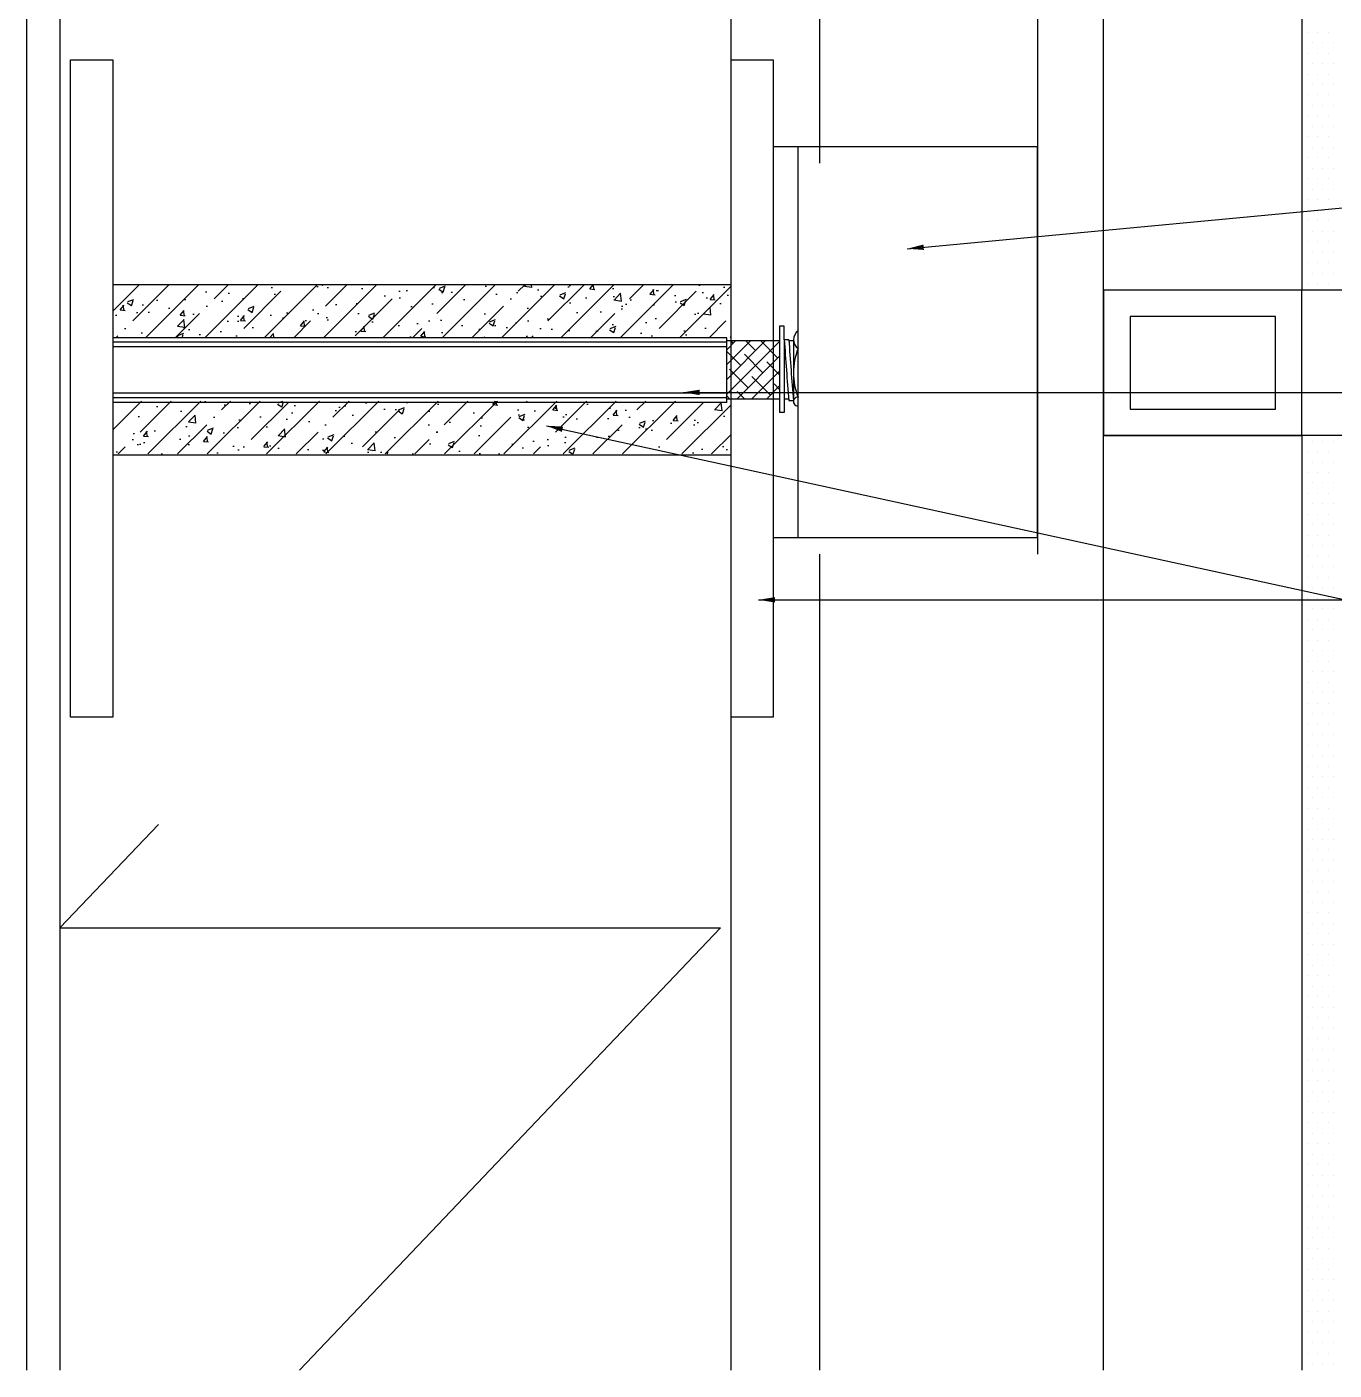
# Model space of a CAD drawing. Header units: metres. Extents: x 179535 to 180682, y 160703 to 163092.
# Drawn here: x 179536.4 to 179734.2, y 162057.1 to 162260.5 of the extents above; entities that cross this region are included whole.
import ezdxf

# ---------------------------------------------------------------- set-up
doc = ezdxf.new("R2010")
doc.units = ezdxf.units.M
for name, color, linetype in [('00', 251, 'Continuous'), ('0节点3', 3, 'Continuous'), ('0节点4', 1, 'Continuous'), ('10', 8, 'Continuous'), ('18', 4, 'Continuous'), ('7', 7, 'Continuous'), ('看线-15', 8, 'Continuous')]:
    doc.layers.add(name, color=color, linetype=linetype)
doc.dimstyles.get("Standard").update_dxf_attribs({"dimtxt": 2.5, "dimasz": 2.5, "dimexe": 1.25, "dimexo": 0.625, "dimtad": 1, "dimcen": 2.5, "dimazin": 3, "dimtfac": 1, "dimtmove": 0, "dimatfit": 3})

msp = doc.modelspace()

# ---------------------------------------------------------------- hatches: boundary and pattern name
at = {"layer": '00'}
h = msp.add_hatch(dxfattribs=at)
h.set_pattern_fill('AR-CONC', scale=0.05)
h.paths.add_polyline_path([(179549.35, 162221.45), (179549.35, 162213.45), (179642.3, 162213.45), (179642.3, 162212.95), (179642.96, 162212.95), (179642.96, 162221.45)])
h = msp.add_hatch(dxfattribs=at)
h.set_pattern_fill('ANSI35')
h.paths.add_polyline_path([(179642.96, 162221.45), (179549.35, 162221.45), (179549.35, 162213.45), (179642.3, 162213.45), (179642.3, 162212.95), (179642.96, 162212.95)])
h = msp.add_hatch(dxfattribs=at)
h.set_pattern_fill('AR-CONC', scale=0.05)
h.paths.add_polyline_path([(179549.35, 162195.84), (179549.35, 162203.84), (179642.3, 162203.84), (179642.3, 162204.34), (179642.96, 162204.34), (179642.96, 162195.84)])
h = msp.add_hatch(dxfattribs=at)
h.set_pattern_fill('ANSI35')
h.paths.add_polyline_path([(179642.96, 162195.84), (179549.35, 162195.84), (179549.35, 162203.84), (179642.3, 162203.84), (179642.3, 162204.34), (179642.96, 162204.34)])
at = {"layer": '看线-15'}
h = msp.add_hatch(dxfattribs=at)
h.set_pattern_fill('ANSI38', scale=0.5)
h.paths.add_polyline_path([(179650.3, 162212.95), (179642.3, 162212.95), (179642.3, 162204.15), (179650.3, 162204.15)])

# ---------------------------------------------------------------- linework, layer by layer
at = {"layer": '00'}
for p, q in [((179730.16, 162259.71, -5.67), (179730.16, 162259.71, -5.67)), ((179731.74, 162259.71, -5.67), (179731.74, 162259.71, -5.67)), ((179733.33, 162259.71, -5.67), (179733.33, 162259.71, -5.67)), ((179729.36, 162258.12, -5.67), (179729.36, 162258.12, -5.67)), ((179730.95, 162258.12, -5.67), (179730.95, 162258.12, -5.67)), ((179732.54, 162258.12, -5.67), (179732.54, 162258.12, -5.67)), ((179734.12, 162258.12, -5.67), (179734.12, 162258.12, -5.67)), ((179729.36, 162254.95, -5.67), (179729.36, 162254.95, -5.67)), ((179730.16, 162256.54, -5.67), (179730.16, 162256.54, -5.67)), ((179730.95, 162254.95, -5.67), (179730.95, 162254.95, -5.67)), ((179731.74, 162256.54, -5.67), (179731.74, 162256.54, -5.67)), ((179732.54, 162254.95, -5.67), (179732.54, 162254.95, -5.67)), ((179733.33, 162256.54, -5.67), (179733.33, 162256.54, -5.67)), ((179734.12, 162254.95, -5.67), (179734.12, 162254.95, -5.67)), ((179730.16, 162253.36, -5.67), (179730.16, 162253.36, -5.67)), ((179731.74, 162253.36, -5.67), (179731.74, 162253.36, -5.67)), ((179733.33, 162253.36, -5.67), (179733.33, 162253.36, -5.67)), ((179729.36, 162251.77, -5.67), (179729.36, 162251.77, -5.67)), ((179730.95, 162251.77, -5.67), (179730.95, 162251.77, -5.67)), ((179732.54, 162251.77, -5.67), (179732.54, 162251.77, -5.67)), ((179734.12, 162251.77, -5.67), (179734.12, 162251.77, -5.67)), ((179730.16, 162250.19, -5.67), (179730.16, 162250.19, -5.67)), ((179731.74, 162250.19, -5.67), (179731.74, 162250.19, -5.67)), ((179733.33, 162250.19, -5.67), (179733.33, 162250.19, -5.67)), ((179729.36, 162248.6, -5.67), (179729.36, 162248.6, -5.67)), ((179730.16, 162247.01, -5.67), (179730.16, 162247.01, -5.67)), ((179730.95, 162248.6, -5.67), (179730.95, 162248.6, -5.67)), ((179731.74, 162247.01, -5.67), (179731.74, 162247.01, -5.67)), ((179732.54, 162248.6, -5.67), (179732.54, 162248.6, -5.67)), ((179733.33, 162247.01, -5.67), (179733.33, 162247.01, -5.67)), ((179734.12, 162248.6, -5.67), (179734.12, 162248.6, -5.67)), ((179729.36, 162245.42, -5.67), (179729.36, 162245.42, -5.67)), ((179730.95, 162245.42, -5.67), (179730.95, 162245.42, -5.67)), ((179732.54, 162245.42, -5.67), (179732.54, 162245.42, -5.67)), ((179734.12, 162245.42, -5.67), (179734.12, 162245.42, -5.67)), ((179730.16, 162243.84, -5.67), (179730.16, 162243.84, -5.67)), ((179731.74, 162243.84, -5.67), (179731.74, 162243.84, -5.67)), ((179733.33, 162243.84, -5.67), (179733.33, 162243.84, -5.67)), ((179689.35, 162242.34, -5.67), (179689.35, 162183.17, -5.67)), ((179689.35, 162183.17, -5.67), (179689.35, 162242.34, -5.67)), ((179729.36, 162242.25, -5.67), (179729.36, 162242.25, -5.67)), ((179730.16, 162240.66, -5.67), (179730.16, 162240.66, -5.67)), ((179730.95, 162242.25, -5.67), (179730.95, 162242.25, -5.67)), ((179731.74, 162240.66, -5.67), (179731.74, 162240.66, -5.67)), ((179732.54, 162242.25, -5.67), (179732.54, 162242.25, -5.67)), ((179733.33, 162240.66, -5.67), (179733.33, 162240.66, -5.67)), ((179734.12, 162242.25, -5.67), (179734.12, 162242.25, -5.67)), ((179689.35, 162239.85, -5.67), (179689.35, 162180.69, -5.67)), ((179729.36, 162239.07, -5.67), (179729.36, 162239.07, -5.67)), ((179730.95, 162239.07, -5.67), (179730.95, 162239.07, -5.67)), ((179732.54, 162239.07, -5.67), (179732.54, 162239.07, -5.67)), ((179734.12, 162239.07, -5.67), (179734.12, 162239.07, -5.67)), ((179730.16, 162237.49, -5.67), (179730.16, 162237.49, -5.67)), ((179731.74, 162237.49, -5.67), (179731.74, 162237.49, -5.67)), ((179733.33, 162237.49, -5.67), (179733.33, 162237.49, -5.67)), ((179729.36, 162235.9, -5.67), (179729.36, 162235.9, -5.67)), ((179730.95, 162235.9, -5.67), (179730.95, 162235.9, -5.67)), ((179732.54, 162235.9, -5.67), (179732.54, 162235.9, -5.67)), ((179734.12, 162235.9, -5.67), (179734.12, 162235.9, -5.67)), ((179729.36, 162232.72, -5.67), (179729.36, 162232.72, -5.67)), ((179730.16, 162234.31, -5.67), (179730.16, 162234.31, -5.67)), ((179730.95, 162232.72, -5.67), (179730.95, 162232.72, -5.67)), ((179731.74, 162234.31, -5.67), (179731.74, 162234.31, -5.67)), ((179732.54, 162232.72, -5.67), (179732.54, 162232.72, -5.67)), ((179733.33, 162234.31, -5.67), (179733.33, 162234.31, -5.67)), ((179734.12, 162232.72, -5.67), (179734.12, 162232.72, -5.67)), ((179730.16, 162231.14, -5.67), (179730.16, 162231.14, -5.67)), ((179731.74, 162231.14, -5.67), (179731.74, 162231.14, -5.67)), ((179733.33, 162231.14, -5.67), (179733.33, 162231.14, -5.67)), ((179729.36, 162229.55, -5.67), (179729.36, 162229.55, -5.67)), ((179730.95, 162229.55, -5.67), (179730.95, 162229.55, -5.67)), ((179732.54, 162229.55, -5.67), (179732.54, 162229.55, -5.67)), ((179734.12, 162229.55, -5.67), (179734.12, 162229.55, -5.67)), ((179729.36, 162226.37, -5.67), (179729.36, 162226.37, -5.67)), ((179730.16, 162227.96, -5.67), (179730.16, 162227.96, -5.67)), ((179730.95, 162226.37, -5.67), (179730.95, 162226.37, -5.67)), ((179731.74, 162227.96, -5.67), (179731.74, 162227.96, -5.67)), ((179732.54, 162226.37, -5.67), (179732.54, 162226.37, -5.67)), ((179733.33, 162227.96, -5.67), (179733.33, 162227.96, -5.67)), ((179734.12, 162226.37, -5.67), (179734.12, 162226.37, -5.67)), ((179730.16, 162224.79, -5.67), (179730.16, 162224.79, -5.67)), ((179731.74, 162224.79, -5.67), (179731.74, 162224.79, -5.67)), ((179733.33, 162224.79, -5.67), (179733.33, 162224.79, -5.67)), ((179729.36, 162223.2, -5.67), (179729.36, 162223.2, -5.67)), ((179730.95, 162223.2, -5.67), (179730.95, 162223.2, -5.67)), ((179732.54, 162223.2, -5.67), (179732.54, 162223.2, -5.67)), ((179734.12, 162223.2, -5.67), (179734.12, 162223.2, -5.67)), ((179730.16, 162221.61, -5.67), (179730.16, 162221.61, -5.67)), ((179731.74, 162221.61, -5.67), (179731.74, 162221.61, -5.67)), ((179733.33, 162221.61, -5.67), (179733.33, 162221.61, -5.67)), ((179729.36, 162197.8, -5.67), (179729.36, 162197.8, -5.67)), ((179730.16, 162196.21, -5.67), (179730.16, 162196.21, -5.67)), ((179730.95, 162197.8, -5.67), (179730.95, 162197.8, -5.67)), ((179731.74, 162196.21, -5.67), (179731.74, 162196.21, -5.67)), ((179732.54, 162197.8, -5.67), (179732.54, 162197.8, -5.67)), ((179733.33, 162196.21, -5.67), (179733.33, 162196.21, -5.67)), ((179734.12, 162197.8, -5.67), (179734.12, 162197.8, -5.67)), ((179729.36, 162194.62, -5.67), (179729.36, 162194.62, -5.67)), ((179730.95, 162194.62, -5.67), (179730.95, 162194.62, -5.67)), ((179732.54, 162194.62, -5.67), (179732.54, 162194.62, -5.67)), ((179734.12, 162194.62, -5.67), (179734.12, 162194.62, -5.67)), ((179730.16, 162193.04, -5.67), (179730.16, 162193.04, -5.67)), ((179731.74, 162193.04, -5.67), (179731.74, 162193.04, -5.67)), ((179733.33, 162193.04, -5.67), (179733.33, 162193.04, -5.67)), ((179729.36, 162191.45, -5.67), (179729.36, 162191.45, -5.67)), ((179730.16, 162189.86, -5.67), (179730.16, 162189.86, -5.67)), ((179730.95, 162191.45, -5.67), (179730.95, 162191.45, -5.67)), ((179731.74, 162189.86, -5.67), (179731.74, 162189.86, -5.67)), ((179732.54, 162191.45, -5.67), (179732.54, 162191.45, -5.67)), ((179733.33, 162189.86, -5.67), (179733.33, 162189.86, -5.67)), ((179734.12, 162191.45, -5.67), (179734.12, 162191.45, -5.67)), ((179729.36, 162188.27, -5.67), (179729.36, 162188.27, -5.67)), ((179730.95, 162188.27, -5.67), (179730.95, 162188.27, -5.67)), ((179732.54, 162188.27, -5.67), (179732.54, 162188.27, -5.67)), ((179734.12, 162188.27, -5.67), (179734.12, 162188.27, -5.67)), ((179730.16, 162186.69, -5.67), (179730.16, 162186.69, -5.67)), ((179731.74, 162186.69, -5.67), (179731.74, 162186.69, -5.67)), ((179733.33, 162186.69, -5.67), (179733.33, 162186.69, -5.67)), ((179729.36, 162185.1, -5.67), (179729.36, 162185.1, -5.67)), ((179730.95, 162185.1, -5.67), (179730.95, 162185.1, -5.67)), ((179732.54, 162185.1, -5.67), (179732.54, 162185.1, -5.67)), ((179734.12, 162185.1, -5.67), (179734.12, 162185.1, -5.67)), ((179729.36, 162181.92, -5.67), (179729.36, 162181.92, -5.67)), ((179730.16, 162183.51, -5.67), (179730.16, 162183.51, -5.67)), ((179730.95, 162181.92, -5.67), (179730.95, 162181.92, -5.67)), ((179731.74, 162183.51, -5.67), (179731.74, 162183.51, -5.67)), ((179732.54, 162181.92, -5.67), (179732.54, 162181.92, -5.67)), ((179733.33, 162183.51, -5.67), (179733.33, 162183.51, -5.67)), ((179734.12, 162181.92, -5.67), (179734.12, 162181.92, -5.67)), ((179730.16, 162180.34, -5.67), (179730.16, 162180.34, -5.67)), ((179731.74, 162180.34, -5.67), (179731.74, 162180.34, -5.67)), ((179733.33, 162180.34, -5.67), (179733.33, 162180.34, -5.67)), ((179729.36, 162178.75, -5.67), (179729.36, 162178.75, -5.67)), ((179730.95, 162178.75, -5.67), (179730.95, 162178.75, -5.67)), ((179732.54, 162178.75, -5.67), (179732.54, 162178.75, -5.67)), ((179734.12, 162178.75, -5.67), (179734.12, 162178.75, -5.67)), ((179729.36, 162175.57, -5.67), (179729.36, 162175.57, -5.67)), ((179730.16, 162177.16, -5.67), (179730.16, 162177.16, -5.67)), ((179730.95, 162175.57, -5.67), (179730.95, 162175.57, -5.67)), ((179731.74, 162177.16, -5.67), (179731.74, 162177.16, -5.67)), ((179732.54, 162175.57, -5.67), (179732.54, 162175.57, -5.67)), ((179733.33, 162177.16, -5.67), (179733.33, 162177.16, -5.67)), ((179734.12, 162175.57, -5.67), (179734.12, 162175.57, -5.67)), ((179730.16, 162173.99, -5.67), (179730.16, 162173.99, -5.67)), ((179731.74, 162173.99, -5.67), (179731.74, 162173.99, -5.67)), ((179733.33, 162173.99, -5.67), (179733.33, 162173.99, -5.67)), ((179729.36, 162172.4, -5.67), (179729.36, 162172.4, -5.67)), ((179730.95, 162172.4, -5.67), (179730.95, 162172.4, -5.67)), ((179732.54, 162172.4, -5.67), (179732.54, 162172.4, -5.67)), ((179734.12, 162172.4, -5.67), (179734.12, 162172.4, -5.67)), ((179730.16, 162170.81, -5.67), (179730.16, 162170.81, -5.67)), ((179731.74, 162170.81, -5.67), (179731.74, 162170.81, -5.67)), ((179733.33, 162170.81, -5.67), (179733.33, 162170.81, -5.67)), ((179729.36, 162169.22, -5.67), (179729.36, 162169.22, -5.67)), ((179730.16, 162167.64, -5.67), (179730.16, 162167.64, -5.67)), ((179730.95, 162169.22, -5.67), (179730.95, 162169.22, -5.67)), ((179731.74, 162167.64, -5.67), (179731.74, 162167.64, -5.67)), ((179732.54, 162169.22, -5.67), (179732.54, 162169.22, -5.67)), ((179733.33, 162167.64, -5.67), (179733.33, 162167.64, -5.67)), ((179734.12, 162169.22, -5.67), (179734.12, 162169.22, -5.67)), ((179729.36, 162166.05, -5.67), (179729.36, 162166.05, -5.67)), ((179730.95, 162166.05, -5.67), (179730.95, 162166.05, -5.67)), ((179732.54, 162166.05, -5.67), (179732.54, 162166.05, -5.67)), ((179734.12, 162166.05, -5.67), (179734.12, 162166.05, -5.67)), ((179730.16, 162164.46, -5.67), (179730.16, 162164.46, -5.67)), ((179731.74, 162164.46, -5.67), (179731.74, 162164.46, -5.67)), ((179733.33, 162164.46, -5.67), (179733.33, 162164.46, -5.67)), ((179729.36, 162162.87, -5.67), (179729.36, 162162.87, -5.67)), ((179730.16, 162161.29, -5.67), (179730.16, 162161.29, -5.67)), ((179730.95, 162162.87, -5.67), (179730.95, 162162.87, -5.67)), ((179731.74, 162161.29, -5.67), (179731.74, 162161.29, -5.67)), ((179732.54, 162162.87, -5.67), (179732.54, 162162.87, -5.67)), ((179733.33, 162161.29, -5.67), (179733.33, 162161.29, -5.67)), ((179734.12, 162162.87, -5.67), (179734.12, 162162.87, -5.67)), ((179729.36, 162159.7, -5.67), (179729.36, 162159.7, -5.67)), ((179730.95, 162159.7, -5.67), (179730.95, 162159.7, -5.67)), ((179732.54, 162159.7, -5.67), (179732.54, 162159.7, -5.67)), ((179734.12, 162159.7, -5.67), (179734.12, 162159.7, -5.67)), ((179730.16, 162158.11, -5.67), (179730.16, 162158.11, -5.67)), ((179731.74, 162158.11, -5.67), (179731.74, 162158.11, -5.67)), ((179733.33, 162158.11, -5.67), (179733.33, 162158.11, -5.67)), ((179729.36, 162156.52, -5.67), (179729.36, 162156.52, -5.67)), ((179730.95, 162156.52, -5.67), (179730.95, 162156.52, -5.67)), ((179732.54, 162156.52, -5.67), (179732.54, 162156.52, -5.67)), ((179734.12, 162156.52, -5.67), (179734.12, 162156.52, -5.67)), ((179729.36, 162153.35, -5.67), (179729.36, 162153.35, -5.67)), ((179730.16, 162154.94, -5.67), (179730.16, 162154.94, -5.67)), ((179730.95, 162153.35, -5.67), (179730.95, 162153.35, -5.67)), ((179731.74, 162154.94, -5.67), (179731.74, 162154.94, -5.67)), ((179732.54, 162153.35, -5.67), (179732.54, 162153.35, -5.67)), ((179733.33, 162154.94, -5.67), (179733.33, 162154.94, -5.67)), ((179734.12, 162153.35, -5.67), (179734.12, 162153.35, -5.67)), ((179730.16, 162151.76, -5.67), (179730.16, 162151.76, -5.67)), ((179731.74, 162151.76, -5.67), (179731.74, 162151.76, -5.67)), ((179733.33, 162151.76, -5.67), (179733.33, 162151.76, -5.67)), ((179729.36, 162150.17, -5.67), (179729.36, 162150.17, -5.67)), ((179730.95, 162150.17, -5.67), (179730.95, 162150.17, -5.67)), ((179732.54, 162150.17, -5.67), (179732.54, 162150.17, -5.67)), ((179734.12, 162150.17, -5.67), (179734.12, 162150.17, -5.67)), ((179729.36, 162147, -5.67), (179729.36, 162147, -5.67)), ((179730.16, 162148.59, -5.67), (179730.16, 162148.59, -5.67)), ((179730.95, 162147, -5.67), (179730.95, 162147, -5.67)), ((179731.74, 162148.59, -5.67), (179731.74, 162148.59, -5.67)), ((179732.54, 162147, -5.67), (179732.54, 162147, -5.67)), ((179733.33, 162148.59, -5.67), (179733.33, 162148.59, -5.67)), ((179734.12, 162147, -5.67), (179734.12, 162147, -5.67)), ((179730.16, 162145.41, -5.67), (179730.16, 162145.41, -5.67)), ((179731.74, 162145.41, -5.67), (179731.74, 162145.41, -5.67)), ((179733.33, 162145.41, -5.67), (179733.33, 162145.41, -5.67)), ((179729.36, 162143.82, -5.67), (179729.36, 162143.82, -5.67)), ((179730.95, 162143.82, -5.67), (179730.95, 162143.82, -5.67)), ((179732.54, 162143.82, -5.67), (179732.54, 162143.82, -5.67)), ((179734.12, 162143.82, -5.67), (179734.12, 162143.82, -5.67)), ((179730.16, 162142.24, -5.67), (179730.16, 162142.24, -5.67)), ((179731.74, 162142.24, -5.67), (179731.74, 162142.24, -5.67)), ((179733.33, 162142.24, -5.67), (179733.33, 162142.24, -5.67)), ((179729.36, 162140.65, -5.67), (179729.36, 162140.65, -5.67)), ((179730.16, 162139.06, -5.67), (179730.16, 162139.06, -5.67)), ((179730.95, 162140.65, -5.67), (179730.95, 162140.65, -5.67)), ((179731.74, 162139.06, -5.67), (179731.74, 162139.06, -5.67)), ((179732.54, 162140.65, -5.67), (179732.54, 162140.65, -5.67)), ((179733.33, 162139.06, -5.67), (179733.33, 162139.06, -5.67)), ((179734.12, 162140.65, -5.67), (179734.12, 162140.65, -5.67)), ((179729.36, 162137.47, -5.67), (179729.36, 162137.47, -5.67)), ((179730.95, 162137.47, -5.67), (179730.95, 162137.47, -5.67)), ((179732.54, 162137.47, -5.67), (179732.54, 162137.47, -5.67)), ((179734.12, 162137.47, -5.67), (179734.12, 162137.47, -5.67)), ((179730.16, 162135.89, -5.67), (179730.16, 162135.89, -5.67)), ((179731.74, 162135.89, -5.67), (179731.74, 162135.89, -5.67)), ((179733.33, 162135.89, -5.67), (179733.33, 162135.89, -5.67)), ((179729.36, 162134.3, -5.67), (179729.36, 162134.3, -5.67)), ((179730.95, 162134.3, -5.67), (179730.95, 162134.3, -5.67)), ((179732.54, 162134.3, -5.67), (179732.54, 162134.3, -5.67)), ((179734.12, 162134.3, -5.67), (179734.12, 162134.3, -5.67)), ((179729.36, 162131.12, -5.67), (179729.36, 162131.12, -5.67)), ((179730.16, 162132.71, -5.67), (179730.16, 162132.71, -5.67)), ((179730.95, 162131.12, -5.67), (179730.95, 162131.12, -5.67)), ((179731.74, 162132.71, -5.67), (179731.74, 162132.71, -5.67)), ((179732.54, 162131.12, -5.67), (179732.54, 162131.12, -5.67)), ((179733.33, 162132.71, -5.67), (179733.33, 162132.71, -5.67)), ((179734.12, 162131.12, -5.67), (179734.12, 162131.12, -5.67)), ((179730.16, 162129.54, -5.67), (179730.16, 162129.54, -5.67)), ((179731.74, 162129.54, -5.67), (179731.74, 162129.54, -5.67)), ((179733.33, 162129.54, -5.67), (179733.33, 162129.54, -5.67)), ((179729.36, 162127.95, -5.67), (179729.36, 162127.95, -5.67)), ((179730.95, 162127.95, -5.67), (179730.95, 162127.95, -5.67)), ((179732.54, 162127.95, -5.67), (179732.54, 162127.95, -5.67)), ((179734.12, 162127.95, -5.67), (179734.12, 162127.95, -5.67)), ((179729.36, 162124.77, -5.67), (179729.36, 162124.77, -5.67)), ((179730.16, 162126.36, -5.67), (179730.16, 162126.36, -5.67)), ((179730.95, 162124.77, -5.67), (179730.95, 162124.77, -5.67)), ((179731.74, 162126.36, -5.67), (179731.74, 162126.36, -5.67)), ((179732.54, 162124.77, -5.67), (179732.54, 162124.77, -5.67)), ((179733.33, 162126.36, -5.67), (179733.33, 162126.36, -5.67)), ((179734.12, 162124.77, -5.67), (179734.12, 162124.77, -5.67)), ((179730.16, 162123.19, -5.67), (179730.16, 162123.19, -5.67)), ((179731.74, 162123.19, -5.67), (179731.74, 162123.19, -5.67)), ((179733.33, 162123.19, -5.67), (179733.33, 162123.19, -5.67)), ((179729.36, 162121.6, -5.67), (179729.36, 162121.6, -5.67)), ((179730.95, 162121.6, -5.67), (179730.95, 162121.6, -5.67)), ((179732.54, 162121.6, -5.67), (179732.54, 162121.6, -5.67)), ((179734.12, 162121.6, -5.67), (179734.12, 162121.6, -5.67)), ((179730.16, 162120.01, -5.67), (179730.16, 162120.01, -5.67)), ((179731.74, 162120.01, -5.67), (179731.74, 162120.01, -5.67)), ((179733.33, 162120.01, -5.67), (179733.33, 162120.01, -5.67)), ((179729.36, 162118.42, -5.67), (179729.36, 162118.42, -5.67)), ((179730.16, 162116.84, -5.67), (179730.16, 162116.84, -5.67)), ((179730.95, 162118.42, -5.67), (179730.95, 162118.42, -5.67)), ((179731.74, 162116.84, -5.67), (179731.74, 162116.84, -5.67)), ((179732.54, 162118.42, -5.67), (179732.54, 162118.42, -5.67)), ((179733.33, 162116.84, -5.67), (179733.33, 162116.84, -5.67)), ((179734.12, 162118.42, -5.67), (179734.12, 162118.42, -5.67)), ((179729.36, 162115.25, -5.67), (179729.36, 162115.25, -5.67)), ((179730.95, 162115.25, -5.67), (179730.95, 162115.25, -5.67)), ((179732.54, 162115.25, -5.67), (179732.54, 162115.25, -5.67)), ((179734.12, 162115.25, -5.67), (179734.12, 162115.25, -5.67)), ((179730.16, 162113.66, -5.67), (179730.16, 162113.66, -5.67)), ((179731.74, 162113.66, -5.67), (179731.74, 162113.66, -5.67)), ((179733.33, 162113.66, -5.67), (179733.33, 162113.66, -5.67)), ((179729.36, 162112.07, -5.67), (179729.36, 162112.07, -5.67)), ((179730.16, 162110.49, -5.67), (179730.16, 162110.49, -5.67)), ((179730.95, 162112.07, -5.67), (179730.95, 162112.07, -5.67)), ((179731.74, 162110.49, -5.67), (179731.74, 162110.49, -5.67)), ((179732.54, 162112.07, -5.67), (179732.54, 162112.07, -5.67)), ((179733.33, 162110.49, -5.67), (179733.33, 162110.49, -5.67)), ((179734.12, 162112.07, -5.67), (179734.12, 162112.07, -5.67)), ((179729.36, 162108.9, -5.67), (179729.36, 162108.9, -5.67)), ((179730.95, 162108.9, -5.67), (179730.95, 162108.9, -5.67)), ((179732.54, 162108.9, -5.67), (179732.54, 162108.9, -5.67)), ((179734.12, 162108.9, -5.67), (179734.12, 162108.9, -5.67)), ((179730.16, 162107.31, -5.67), (179730.16, 162107.31, -5.67)), ((179731.74, 162107.31, -5.67), (179731.74, 162107.31, -5.67)), ((179733.33, 162107.31, -5.67), (179733.33, 162107.31, -5.67)), ((179729.36, 162105.72, -5.67), (179729.36, 162105.72, -5.67)), ((179730.95, 162105.72, -5.67), (179730.95, 162105.72, -5.67)), ((179732.54, 162105.72, -5.67), (179732.54, 162105.72, -5.67)), ((179734.12, 162105.72, -5.67), (179734.12, 162105.72, -5.67)), ((179729.36, 162102.55, -5.67), (179729.36, 162102.55, -5.67)), ((179730.16, 162104.14, -5.67), (179730.16, 162104.14, -5.67)), ((179730.95, 162102.55, -5.67), (179730.95, 162102.55, -5.67)), ((179731.74, 162104.14, -5.67), (179731.74, 162104.14, -5.67)), ((179732.54, 162102.55, -5.67), (179732.54, 162102.55, -5.67)), ((179733.33, 162104.14, -5.67), (179733.33, 162104.14, -5.67)), ((179734.12, 162102.55, -5.67), (179734.12, 162102.55, -5.67)), ((179730.16, 162100.96, -5.67), (179730.16, 162100.96, -5.67)), ((179731.74, 162100.96, -5.67), (179731.74, 162100.96, -5.67)), ((179733.33, 162100.96, -5.67), (179733.33, 162100.96, -5.67)), ((179729.36, 162099.37, -5.67), (179729.36, 162099.37, -5.67)), ((179730.95, 162099.37, -5.67), (179730.95, 162099.37, -5.67)), ((179732.54, 162099.37, -5.67), (179732.54, 162099.37, -5.67)), ((179734.12, 162099.37, -5.67), (179734.12, 162099.37, -5.67)), ((179729.36, 162096.2, -5.67), (179729.36, 162096.2, -5.67)), ((179730.16, 162097.79, -5.67), (179730.16, 162097.79, -5.67)), ((179730.95, 162096.2, -5.67), (179730.95, 162096.2, -5.67)), ((179731.74, 162097.79, -5.67), (179731.74, 162097.79, -5.67)), ((179732.54, 162096.2, -5.67), (179732.54, 162096.2, -5.67)), ((179733.33, 162097.79, -5.67), (179733.33, 162097.79, -5.67)), ((179734.12, 162096.2, -5.67), (179734.12, 162096.2, -5.67)), ((179730.16, 162094.61, -5.67), (179730.16, 162094.61, -5.67)), ((179731.74, 162094.61, -5.67), (179731.74, 162094.61, -5.67)), ((179733.33, 162094.61, -5.67), (179733.33, 162094.61, -5.67)), ((179729.36, 162093.02, -5.67), (179729.36, 162093.02, -5.67)), ((179730.95, 162093.02, -5.67), (179730.95, 162093.02, -5.67)), ((179732.54, 162093.02, -5.67), (179732.54, 162093.02, -5.67)), ((179734.12, 162093.02, -5.67), (179734.12, 162093.02, -5.67)), ((179730.16, 162091.44, -5.67), (179730.16, 162091.44, -5.67)), ((179731.74, 162091.44, -5.67), (179731.74, 162091.44, -5.67)), ((179733.33, 162091.44, -5.67), (179733.33, 162091.44, -5.67)), ((179729.36, 162089.85, -5.67), (179729.36, 162089.85, -5.67)), ((179730.16, 162088.26, -5.67), (179730.16, 162088.26, -5.67)), ((179730.95, 162089.85, -5.67), (179730.95, 162089.85, -5.67)), ((179731.74, 162088.26, -5.67), (179731.74, 162088.26, -5.67)), ((179732.54, 162089.85, -5.67), (179732.54, 162089.85, -5.67)), ((179733.33, 162088.26, -5.67), (179733.33, 162088.26, -5.67)), ((179734.12, 162089.85, -5.67), (179734.12, 162089.85, -5.67)), ((179729.36, 162086.67, -5.67), (179729.36, 162086.67, -5.67)), ((179730.95, 162086.67, -5.67), (179730.95, 162086.67, -5.67)), ((179732.54, 162086.67, -5.67), (179732.54, 162086.67, -5.67)), ((179734.12, 162086.67, -5.67), (179734.12, 162086.67, -5.67)), ((179730.16, 162085.09, -5.67), (179730.16, 162085.09, -5.67)), ((179731.74, 162085.09, -5.67), (179731.74, 162085.09, -5.67)), ((179733.33, 162085.09, -5.67), (179733.33, 162085.09, -5.67)), ((179729.36, 162083.5, -5.67), (179729.36, 162083.5, -5.67)), ((179730.16, 162081.91, -5.67), (179730.16, 162081.91, -5.67)), ((179730.95, 162083.5, -5.67), (179730.95, 162083.5, -5.67)), ((179731.74, 162081.91, -5.67), (179731.74, 162081.91, -5.67)), ((179732.54, 162083.5, -5.67), (179732.54, 162083.5, -5.67)), ((179733.33, 162081.91, -5.67), (179733.33, 162081.91, -5.67)), ((179734.12, 162083.5, -5.67), (179734.12, 162083.5, -5.67)), ((179729.36, 162080.32, -5.67), (179729.36, 162080.32, -5.67)), ((179730.95, 162080.32, -5.67), (179730.95, 162080.32, -5.67)), ((179732.54, 162080.32, -5.67), (179732.54, 162080.32, -5.67)), ((179734.12, 162080.32, -5.67), (179734.12, 162080.32, -5.67)), ((179730.16, 162078.74, -5.67), (179730.16, 162078.74, -5.67)), ((179731.74, 162078.74, -5.67), (179731.74, 162078.74, -5.67)), ((179733.33, 162078.74, -5.67), (179733.33, 162078.74, -5.67)), ((179729.36, 162077.15, -5.67), (179729.36, 162077.15, -5.67)), ((179730.95, 162077.15, -5.67), (179730.95, 162077.15, -5.67)), ((179732.54, 162077.15, -5.67), (179732.54, 162077.15, -5.67)), ((179734.12, 162077.15, -5.67), (179734.12, 162077.15, -5.67)), ((179729.36, 162073.97, -5.67), (179729.36, 162073.97, -5.67)), ((179730.16, 162075.56, -5.67), (179730.16, 162075.56, -5.67)), ((179730.95, 162073.97, -5.67), (179730.95, 162073.97, -5.67)), ((179731.74, 162075.56, -5.67), (179731.74, 162075.56, -5.67)), ((179732.54, 162073.97, -5.67), (179732.54, 162073.97, -5.67)), ((179733.33, 162075.56, -5.67), (179733.33, 162075.56, -5.67)), ((179734.12, 162073.97, -5.67), (179734.12, 162073.97, -5.67)), ((179730.16, 162072.39, -5.67), (179730.16, 162072.39, -5.67)), ((179731.74, 162072.39, -5.67), (179731.74, 162072.39, -5.67)), ((179733.33, 162072.39, -5.67), (179733.33, 162072.39, -5.67)), ((179729.36, 162070.8, -5.67), (179729.36, 162070.8, -5.67)), ((179730.95, 162070.8, -5.67), (179730.95, 162070.8, -5.67)), ((179732.54, 162070.8, -5.67), (179732.54, 162070.8, -5.67)), ((179734.12, 162070.8, -5.67), (179734.12, 162070.8, -5.67)), ((179730.16, 162069.21, -5.67), (179730.16, 162069.21, -5.67)), ((179731.74, 162069.21, -5.67), (179731.74, 162069.21, -5.67)), ((179733.33, 162069.21, -5.67), (179733.33, 162069.21, -5.67)), ((179729.36, 162067.62, -5.67), (179729.36, 162067.62, -5.67)), ((179730.16, 162066.04, -5.67), (179730.16, 162066.04, -5.67)), ((179730.95, 162067.62, -5.67), (179730.95, 162067.62, -5.67)), ((179731.74, 162066.04, -5.67), (179731.74, 162066.04, -5.67)), ((179732.54, 162067.62, -5.67), (179732.54, 162067.62, -5.67)), ((179733.33, 162066.04, -5.67), (179733.33, 162066.04, -5.67)), ((179734.12, 162067.62, -5.67), (179734.12, 162067.62, -5.67)), ((179729.36, 162064.45, -5.67), (179729.36, 162064.45, -5.67)), ((179730.95, 162064.45, -5.67), (179730.95, 162064.45, -5.67)), ((179732.54, 162064.45, -5.67), (179732.54, 162064.45, -5.67)), ((179734.12, 162064.45, -5.67), (179734.12, 162064.45, -5.67)), ((179730.16, 162062.86, -5.67), (179730.16, 162062.86, -5.67)), ((179731.74, 162062.86, -5.67), (179731.74, 162062.86, -5.67)), ((179733.33, 162062.86, -5.67), (179733.33, 162062.86, -5.67)), ((179729.36, 162061.27, -5.67), (179729.36, 162061.27, -5.67)), ((179730.16, 162059.69, -5.67), (179730.16, 162059.69, -5.67)), ((179730.95, 162061.27, -5.67), (179730.95, 162061.27, -5.67)), ((179731.74, 162059.69, -5.67), (179731.74, 162059.69, -5.67)), ((179732.54, 162061.27, -5.67), (179732.54, 162061.27, -5.67)), ((179733.33, 162059.69, -5.67), (179733.33, 162059.69, -5.67)), ((179734.12, 162061.27, -5.67), (179734.12, 162061.27, -5.67)), ((179729.36, 162058.1, -5.67), (179729.36, 162058.1, -5.67)), ((179730.95, 162058.1, -5.67), (179730.95, 162058.1, -5.67)), ((179732.54, 162058.1, -5.67), (179732.54, 162058.1, -5.67)), ((179734.12, 162058.1, -5.67), (179734.12, 162058.1, -5.67))]:
    msp.add_line(p, q, dxfattribs=at)
at = {"layer": '0节点3'}
for p, q in [((179689.35, 162444.63, -6.43), (179689.35, 162239.85, -5.67)), ((179729.35, 162444.63, -5.67), (179729.35, 162220.65, -5.67)), ((179649.35, 162242.34, -5.67), (179649.35, 162183.17, -5.67)), ((179689.35, 162242.34, -5.67), (179649.35, 162242.34, -5.67)), ((179653.06, 162242.34, -5.67), (179653.06, 162183.17, -5.67)), ((179689.35, 162242.34, -5.67), (179689.35, 162183.17, -5.67)), ((179689.35, 162242.34, -5.67), (179689.35, 162183.17, -5.67)), ((179689.35, 162242.34, -5.67), (179689.35, 162183.17, -5.67)), ((179689.35, 162239.85, -5.67), (179689.35, 162180.69, -5.67)), ((180025.35, 162220.65, -7.12), (179699.35, 162220.65, -5.67)), ((180025.35, 162198.65, -7.33), (179699.35, 162198.65, -5.67)), ((179729.35, 162198.65, -5.67), (179729.35, 162057.14, -5.67)), ((179689.35, 162183.17, -5.67), (179649.35, 162183.17, -5.67))]:
    msp.add_line(p, q, dxfattribs=at)
for points in [[(179549.35, 162255.53), (179549.35, 162156.02), (179542.96, 162156.02), (179542.96, 162255.53)], [(179649.35, 162255.53), (179649.35, 162156.02), (179642.96, 162156.02), (179642.96, 162255.53)], [(179699.35, 162198.65), (179729.35, 162198.65), (179729.35, 162220.65), (179699.35, 162220.65)], [(179703.35, 162202.65), (179725.35, 162202.65), (179725.35, 162216.65), (179703.35, 162216.65)]]:
    msp.add_lwpolyline(points, close=True, dxfattribs=at)
at = {"layer": '0节点4'}
for p, q in [((179541.38, 162057.14, -5.67), (179541.38, 162444.63, -5.67)), ((179656.35, 162444.63, -5.67), (179656.35, 162239.85, -5.67)), ((179699.35, 162057.14, -5.67), (179699.35, 162444.63, -5.67)), ((179642.96, 162221.45, -5.67), (179549.35, 162221.45, -5.67)), ((179642.96, 162195.65, -5.67), (179549.35, 162195.65, -5.67)), ((179656.35, 162180.69, -5.67), (179656.35, 162057.14, -5.67))]:
    msp.add_line(p, q, dxfattribs=at)
at = {"layer": '10'}
for p, q in [((179541.35, 162124.1, -5.67), (179556.26, 162139.76, -5.67)), ((179541.35, 162124.1, -5.67), (179641.35, 162124.1, -5.67)), ((179577.6, 162057.14, -5.67), (179641.35, 162124.1, -5.67))]:
    msp.add_line(p, q, dxfattribs=at)
at = {"layer": '18'}
for p, q in [((179536.35, 162057.14, -5.67), (179536.35, 162444.63, -5.67)), ((179642.96, 162057.14, -5.67), (179642.96, 162444.63, -5.67))]:
    msp.add_line(p, q, dxfattribs=at)
at = {"layer": '看线-15'}
for p, q in [((179650.3, 162215.17, -5.67), (179650.3, 162202.12, -5.67)), ((179651, 162215.17, -5.67), (179650.3, 162215.17, -5.67)), ((179651, 162213.14, -5.67), (179651, 162215.17, -5.67)), ((179642.3, 162213.45, -5.67), (179549.35, 162213.45, -5.67)), ((179642.3, 162212.75, -5.67), (179549.35, 162212.75, -5.67)), ((179642.3, 162203.65, -5.67), (179642.3, 162213.45, -5.67)), ((179642.3, 162204.15, -5.67), (179642.3, 162212.95, -5.67)), ((179650.3, 162212.95, -5.67), (179642.3, 162212.95, -5.67)), ((179651, 162213.14, -5.67), (179651, 162204.15, -5.67)), ((179651.7, 162213.14, -5.67), (179651, 162213.14, -5.67)), ((179651.7, 162213.14, -5.67), (179651, 162213.14, -5.67)), ((179652.4, 162212.95, -5.67), (179651.71, 162212.95, -5.67)), ((179652.4, 162213.14, -5.67), (179652.4, 162203.64, -5.67)), ((179652.4, 162213.14, -5.67), (179652.4, 162211.8, -5.67)), ((179642.3, 162212.05, -5.67), (179549.35, 162212.05, -5.67)), ((179652.4, 162211.8, -5.67), (179652.4, 162204.19, -5.67)), ((179642.3, 162205.05, -5.67), (179549.35, 162205.05, -5.67)), ((179642.3, 162204.35, -5.67), (179549.35, 162204.35, -5.67)), ((179650.3, 162204.15, -5.67), (179642.3, 162204.15, -5.67)), ((179651, 162204.15, -5.67), (179651, 162202.12, -5.67)), ((179651.7, 162204.15, -5.67), (179651, 162204.15, -5.67)), ((179652.4, 162204.19, -5.67), (179652.4, 162203.64, -5.67)), ((179642.3, 162203.65, -5.67), (179549.35, 162203.65, -5.67)), ((179651, 162202.12, -5.67), (179650.3, 162202.12, -5.67)), ((179652.4, 162203.91, -5.67), (179651.7, 162203.91, -5.67))]:
    msp.add_line(p, q, dxfattribs=at)
for centre, radius, start, end in [((179654.04, 162213.14, -5.67), 1.64, 124.91, 235.09), ((180110.79, 162243.38, -5.67), 460.78, 183.76, 184.91), ((180111.49, 162243.36, -5.67), 460.78, 183.76, 184.91), ((179662.39, 162208.12, -5.67), 10, 158.42, 201.58), ((179653.07, 162203.77, -5.67), 0.68, 87.07, 272.93)]:
    msp.add_arc(centre, radius, start, end, dxfattribs=at)

# ---------------------------------------------------------------- leaders
at = {"layer": '7'}
for points in [[(179669.62, 162226.91, -5.67), (180126.35, 162270, -5.67), (180373.27, 162270, -5.67)], [(179635.7, 162205.17, -5.67), (180371.3, 162205.17, -5.67)], [(179614.99, 162200.12, -5.67), (180127.17, 162088.5, -5.67), (180369.84, 162088.5, -5.67)], [(179647.1, 162173.76, -5.67), (180370.86, 162173.76, -5.67)]]:
    msp.add_leader(points, dimstyle='Standard', dxfattribs=at)

doc.saveas('drawing.dxf')
